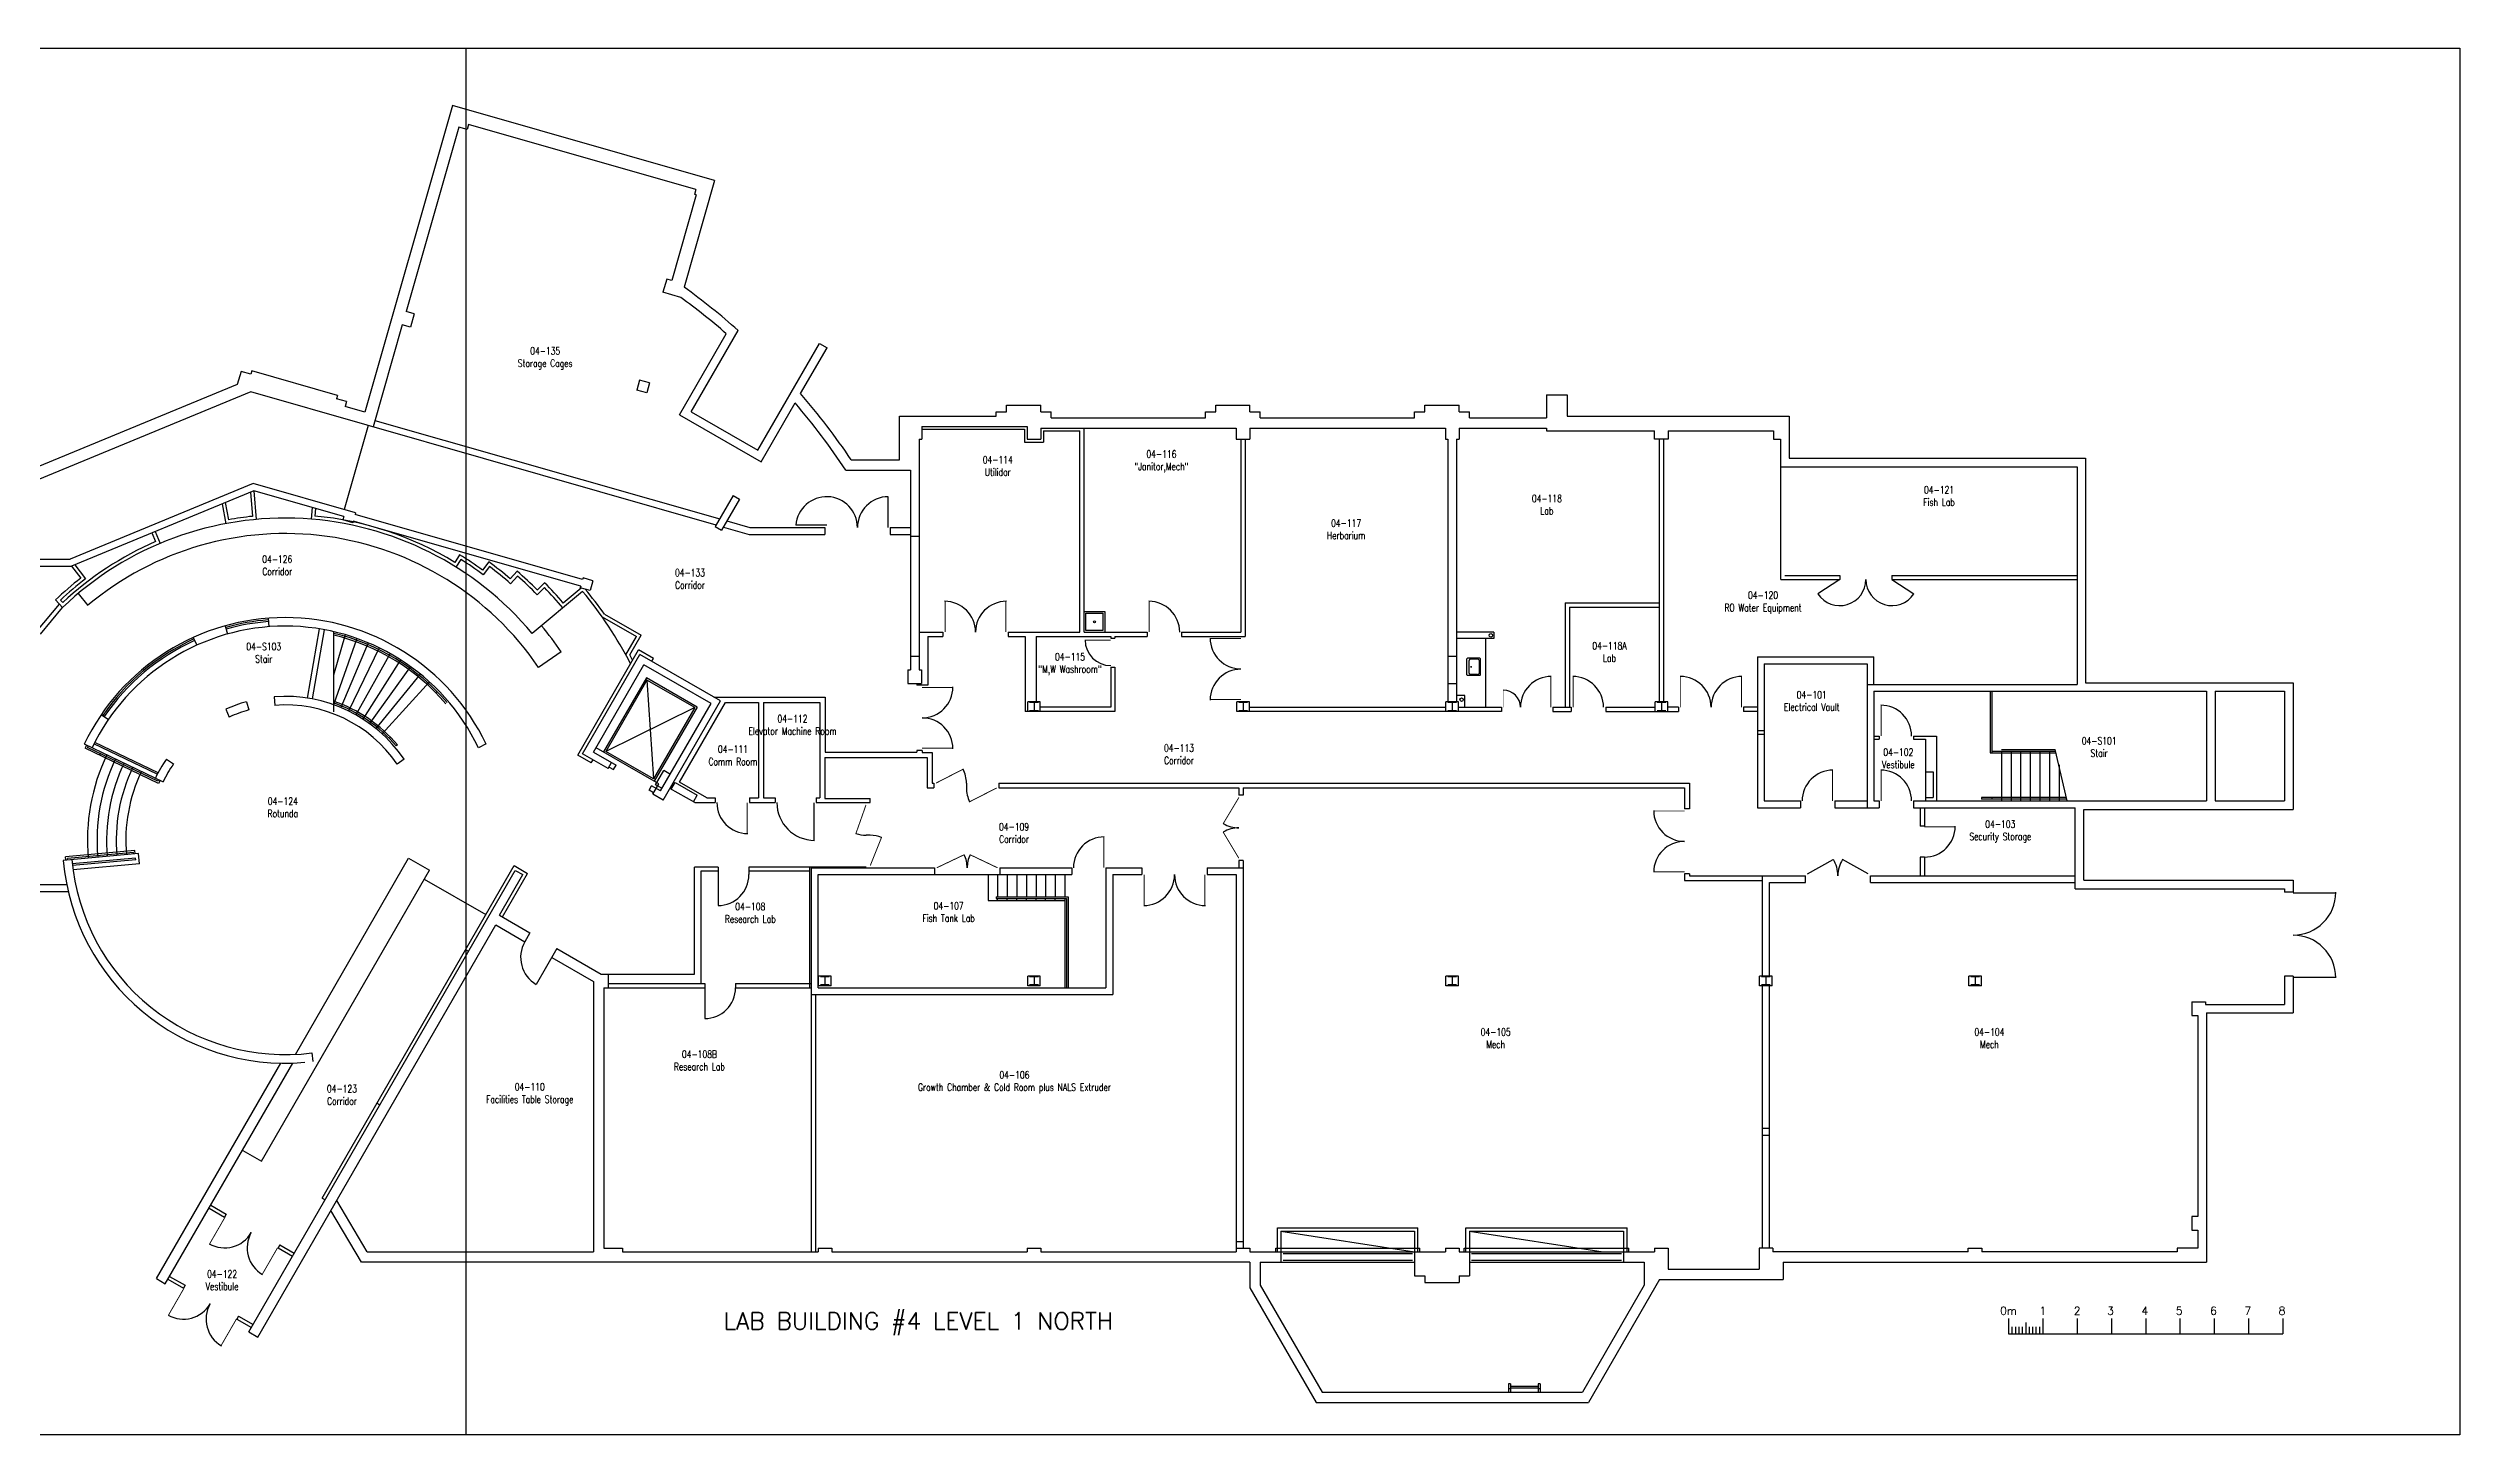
# Model space of a CAD drawing. Extents: x 11182 to 734459, y -1391328 to 152085.
# Drawn here: x 126155 to 196499, y -151485 to -111038 of the extents above; entities that cross this region are included whole.
import ezdxf
from ezdxf.enums import TextEntityAlignment as Align

# ---------------------------------------------------------------- set-up
doc = ezdxf.new("R2010")
doc.units = 0
doc.header["$LTSCALE"] = 500
doc.header["$MEASUREMENT"] = 0
doc.layers.get('0').update_dxf_attribs({"linetype": 'CONTINUOUS'})
doc.layers.add('0_Defpoints', color=106, linetype='CONTINUOUS', plot=False)
for name, color, linetype in [('0_room_data', 7, 'CONTINUOUS'), ('0_text', 7, 'CONTINUOUS'), ('1_Wall_Exist', 251, 'CONTINUOUS'), ('3_Text', 7, 'CONTINUOUS')]:
    doc.layers.add(name, color=color, linetype=linetype)
doc.styles.add('1_200', font='simplex.shx', dxfattribs={"width": 0.75, "height": 460})
doc.styles.get("Standard").update_dxf_attribs({"font": 'ROMANS', "height": 200})

# ---------------------------------------------------------------- blocks, each defined once
blk = doc.blocks.new('room_data')
at = {"layer": '3_Text', "style": '1_200', "width": 0.75}
for tag, p in [('ROOMNUM', (0, 0)), ('ROOMUSE', (0, -575))]:
    blk.add_attdef(tag, text='', height=345, dxfattribs=at).set_placement(p, align=Align.MIDDLE_CENTER)

msp = doc.modelspace()

# ---------------------------------------------------------------- linework, layer by layer
for p, q in [((183337, -148092), (183337, -148538)), ((183437, -148338), (183437, -148538)), ((183537, -148338), (183537, -148538)), ((183637, -148338), (183637, -148538)), ((183737, -148338), (183737, -148538)), ((183837, -148206), (183837, -148538)), ((183937, -148338), (183937, -148538)), ((184037, -148338), (184037, -148538)), ((184137, -148338), (184137, -148538)), ((184237, -148338), (184237, -148538)), ((184337, -148092), (184337, -148538)), ((185337, -148092), (185337, -148538)), ((186337, -148092), (186337, -148538)), ((187337, -148092), (187337, -148538)), ((188337, -148092), (188337, -148538)), ((189337, -148092), (189337, -148538)), ((190337, -148092), (190337, -148538)), ((191337, -148092), (191337, -148538)), ((183337, -148538), (191337, -148538))]:
    msp.add_line(p, q)
at = {"layer": '0_Defpoints'}
msp.add_line((80175, -111038), (196499, -111038), dxfattribs=at)
for points in [[(196499, -151485), (80175, -151485), (80175, -111038)], [(138337, -111038), (138337, -151485)], [(196499, -111038), (196499, -151485)]]:
    msp.add_lwpolyline(points, dxfattribs=at)
at = {"layer": '1_Wall_Exist'}
for p, q in [((137948, -112711), (135391, -121653)), ((145592, -114896), (137948, -112711)), ((138133, -113336), (136594, -118720)), ((138373, -113405), (138133, -113336)), ((138415, -113260), (138373, -113405)), ((145049, -115157), (138415, -113260)), ((145056, -115315), (144341, -117815)), ((145592, -114896), (144702, -118006)), ((145049, -115157), (145008, -115301)), ((145056, -115315), (145008, -115301)), ((144197, -117774), (144087, -118158)), ((144604, -118306), (144087, -118158)), ((144341, -117815), (144197, -117774)), ((136834, -118789), (136594, -118720)), ((136834, -118789), (136724, -119173)), ((136484, -119105), (135632, -122085)), ((136724, -119173), (136484, -119105)), ((144568, -121734), (145935, -119367)), ((144910, -121643), (146280, -119270)), ((146855, -122766), (148655, -119648)), ((148099, -121111), (148872, -119773)), ((148655, -119648), (148872, -119773)), ((131669, -120848), (124533, -123795)), ((131779, -120464), (131669, -120848)), ((132068, -120546), (131779, -120464)), ((132095, -120450), (132068, -120546)), ((134595, -121165), (132095, -120450)), ((143407, -120720), (143324, -121008)), ((143695, -120802), (143407, -120720)), ((143695, -120802), (143613, -121091)), ((132062, -121065), (124603, -124145)), ((145641, -124947), (132062, -121065)), ((134595, -121165), (134567, -121261)), ((134856, -121343), (134567, -121261)), ((134856, -121343), (134815, -121488)), ((135391, -121653), (134815, -121488)), ((143613, -121091), (143324, -121008)), ((144910, -121643), (146855, -122766)), ((146947, -123107), (147940, -121386)), ((153810, -121645), (154110, -121645)), ((153810, -121770), (153810, -121645)), ((154110, -121445), (155110, -121445)), ((154110, -121645), (154110, -121445)), ((155110, -121645), (155110, -121445)), ((155110, -121645), (155410, -121645)), ((155410, -121820), (155410, -121645)), ((159910, -121820), (159910, -121645)), ((159910, -121645), (160210, -121645)), ((160210, -121645), (160210, -121445)), ((160210, -121445), (161210, -121445)), ((161210, -121645), (161210, -121445)), ((161210, -121645), (161510, -121645)), ((161510, -121820), (161510, -121645)), ((166010, -121820), (166010, -121645)), ((166010, -121645), (166310, -121645)), ((166310, -121645), (166310, -121445)), ((166310, -121445), (167310, -121445)), ((167310, -121645), (167310, -121445)), ((167310, -121645), (167610, -121645)), ((167610, -121820), (167610, -121645)), ((169860, -121145), (170460, -121145)), ((169860, -121145), (169860, -121820)), ((170460, -121145), (170460, -121770)), ((135488, -122044), (134787, -124496)), ((135687, -121893), (145744, -124768)), ((144568, -121734), (146947, -123107)), ((150985, -121770), (153810, -121770)), ((150985, -123045), (150985, -121770)), ((151635, -122070), (151635, -122445)), ((151635, -122070), (154710, -122070)), ((151635, -122150), (154630, -122150)), ((154630, -122150), (154630, -122525)), ((154710, -122070), (154710, -122445)), ((155110, -122120), (160810, -122120)), ((155110, -122120), (155110, -122445)), ((155190, -122200), (156248, -122200)), ((155190, -122200), (155190, -122525)), ((155410, -121820), (159910, -121820)), ((156248, -128071), (156248, -122200)), ((156372, -128071), (156372, -122120)), ((160810, -122120), (160810, -122445)), ((161210, -122120), (161210, -122445)), ((161210, -122120), (166910, -122120)), ((161510, -121820), (166010, -121820)), ((166910, -122120), (166910, -122445)), ((167310, -122120), (169860, -122120)), ((167310, -122120), (167310, -122445)), ((167610, -121820), (169860, -121820)), ((169860, -122120), (169860, -122195)), ((169860, -122195), (173010, -122195)), ((170460, -121770), (176935, -121770)), ((173010, -122445), (173010, -122195)), ((173410, -122195), (176485, -122195)), ((173410, -122195), (173410, -122445)), ((176485, -122195), (176485, -122445)), ((176935, -121770), (176935, -122995)), ((149579, -123045), (150985, -123045)), ((151560, -122445), (151635, -122445)), ((151560, -122445), (151560, -129170)), ((154630, -122525), (155190, -122525)), ((154710, -122445), (155110, -122445)), ((160810, -122445), (161210, -122445)), ((160948, -122445), (160948, -128071)), ((161072, -122445), (161072, -128195)), ((166910, -122445), (166985, -122445)), ((166985, -122445), (166985, -130102)), ((167235, -122445), (167310, -122445)), ((167235, -122445), (167235, -130102)), ((173410, -122445), (173010, -122445)), ((173148, -122445), (173148, -130102)), ((173272, -122445), (173272, -130102)), ((176485, -122445), (176685, -122445)), ((176685, -122445), (176685, -123245)), ((176935, -122995), (185585, -122995)), ((185585, -122995), (185585, -129545)), ((132137, -123739), (126794, -125945)), ((135123, -124592), (132137, -123739)), ((149418, -123345), (151310, -123345)), ((151310, -123345), (151310, -129170)), ((176685, -123245), (185335, -123245)), ((176699, -126535), (176699, -123245)), ((185335, -123245), (185335, -129595)), ((132149, -123950), (126833, -126145)), ((131225, -124332), (131333, -124907)), ((131319, -124293), (131413, -124791)), ((132052, -123990), (132116, -124693)), ((132149, -123950), (132224, -124783)), ((134780, -124702), (132149, -123950)), ((133852, -124437), (133824, -124776)), ((133950, -124465), (133932, -124685)), ((146139, -124084), (145614, -124994)), ((146322, -124190), (145797, -125099)), ((146139, -124084), (146322, -124190)), ((150660, -125020), (150660, -124120)), ((129180, -125177), (129287, -125430)), ((129272, -125138), (129418, -125483)), ((134780, -124702), (134752, -124798)), ((135041, -124881), (134752, -124798)), ((135054, -124832), (135041, -124881)), ((141689, -126729), (135054, -124832)), ((135123, -124592), (135109, -124640)), ((141744, -126537), (135109, -124640)), ((145614, -124994), (145797, -125099)), ((145850, -125006), (146597, -125220)), ((145953, -124828), (146625, -125020)), ((146625, -125020), (148810, -125020)), ((148866, -124948), (147966, -124948)), ((148810, -125020), (148810, -125220)), ((150710, -125020), (151310, -125020)), ((150710, -125020), (150710, -125220)), ((138156, -125813), (138017, -126036)), ((146597, -125220), (148810, -125220)), ((150710, -125220), (151310, -125220)), ((151301, -125270), (151560, -125270)), ((89368, -125945), (126794, -125945)), ((89368, -126145), (126833, -126145)), ((126833, -126145), (127105, -126494)), ((126929, -126106), (127246, -126512)), ((138189, -125950), (138049, -126173)), ((139004, -126019), (138825, -126260)), ((139025, -126159), (138846, -126399)), ((139832, -126294), (139634, -126519)), ((139841, -126434), (139643, -126660)), ((141757, -126489), (141744, -126537)), ((142046, -126571), (141757, -126489)), ((142046, -126571), (141963, -126860)), ((176699, -126535), (178413, -126535)), ((176816, -126417), (178413, -126417)), ((178413, -126535), (177779, -126957)), ((178413, -126417), (178413, -126535)), ((179937, -126417), (185335, -126417)), ((179937, -126417), (179937, -126535)), ((179937, -126535), (185335, -126535)), ((179937, -126535), (180572, -126957)), ((125827, -128042), (126481, -127251)), ((126367, -127132), (126574, -127349)), ((126509, -127135), (126578, -127208)), ((127026, -126944), (127315, -127289)), ((141742, -126883), (140276, -128111)), ((140634, -126773), (140419, -126983)), ((140635, -126632), (140420, -126842)), ((141703, -126785), (141180, -127223)), ((141689, -126729), (141675, -126777)), ((141963, -126860), (141675, -126777)), ((170403, -127214), (173148, -127214)), ((170403, -127214), (170403, -130264)), ((125931, -128128), (126574, -127349)), ((131318, -127885), (131385, -128126)), ((132572, -127664), (132591, -127913)), ((134054, -127973), (133706, -129994)), ((134203, -127999), (133855, -130020)), ((142311, -127622), (143312, -128199)), ((142380, -127546), (143448, -128163)), ((156372, -127471), (156972, -127471)), ((156422, -127521), (156922, -127521)), ((156422, -128021), (156422, -127521)), ((156922, -128021), (156422, -128021)), ((156922, -127521), (156922, -128021)), ((156972, -127471), (156972, -128071)), ((170533, -127344), (173148, -127344)), ((170533, -127344), (170533, -130264)), ((130385, -128225), (130488, -128452)), ((134477, -128056), (134472, -130400)), ((135158, -128255), (134473, -130187)), ((134820, -128146), (134474, -129330)), ((135489, -128383), (134695, -130273)), ((135813, -128530), (134912, -130372)), ((136127, -128695), (135124, -130483)), ((141121, -128649), (140460, -129100)), ((141604, -131656), (143378, -128584)), ((141743, -131619), (143416, -128721)), ((143003, -128733), (143312, -128199)), ((143118, -128735), (143448, -128163)), ((143815, -128836), (143378, -128584)), ((145763, -130076), (143416, -128721)), ((151560, -128071), (152254, -128071)), ((151814, -128195), (151814, -129620)), ((151814, -128195), (152254, -128195)), ((152254, -128071), (152254, -128195)), ((154154, -128071), (156248, -128071)), ((154154, -128071), (154154, -128195)), ((154154, -128195), (154648, -128195)), ((154648, -128195), (154648, -130388)), ((154972, -128195), (157148, -128195)), ((154972, -128195), (154972, -130102)), ((156372, -128071), (158210, -128071)), ((157148, -128195), (157148, -128245)), ((157148, -128245), (157272, -128245)), ((157272, -128195), (158210, -128195)), ((157272, -128195), (157272, -128245)), ((158210, -128071), (158210, -128195)), ((159210, -128071), (160948, -128071)), ((159210, -128071), (159210, -128195)), ((159210, -128195), (161072, -128195)), ((168327, -128072), (167235, -128072)), ((168327, -128256), (167235, -128256)), ((168085, -130264), (168085, -128256)), ((168327, -128072), (168327, -128256)), ((136432, -128877), (135328, -130605)), ((136725, -129077), (135526, -130739)), ((137007, -129293), (135715, -130884)), ((142060, -131571), (143533, -129020)), ((143602, -129401), (142352, -131566)), ((145490, -130150), (143533, -129020)), ((145083, -130256), (143602, -129401)), ((143765, -128922), (143815, -128836)), ((151230, -129170), (151230, -129570)), ((151230, -129170), (151310, -129170)), ((151310, -128770), (151560, -128770)), ((151560, -129170), (151630, -129170)), ((151630, -129170), (151630, -129570)), ((157148, -129095), (157148, -130264)), ((157148, -129095), (157272, -129095)), ((157272, -129095), (157272, -130388)), ((166985, -128770), (167235, -128770)), ((167535, -129312), (167535, -128852)), ((167915, -128832), (167555, -128832)), ((167915, -129332), (167555, -129332)), ((167600, -129267), (167600, -128897)), ((167850, -128862), (167635, -128862)), ((167850, -129302), (167635, -129302)), ((167645, -129082), (167685, -129082)), ((167665, -129102), (167665, -129062)), ((167905, -129247), (167905, -128917)), ((167935, -129312), (167935, -128852)), ((176010, -128795), (176010, -133195)), ((176010, -128795), (179410, -128795)), ((176210, -128995), (179210, -128995)), ((176210, -128995), (176210, -132995)), ((179210, -128995), (179210, -133195)), ((179410, -129595), (179410, -128795)), ((131937, -130100), (132004, -130341)), ((132748, -129957), (132767, -130207)), ((137277, -129524), (135896, -131040)), ((137497, -129806), (137461, -129841)), ((143620, -129469), (142420, -131548)), ((145015, -130274), (143620, -129469)), ((143620, -129469), (143815, -132353)), ((144090, -132974), (145763, -130076)), ((144570, -132443), (145911, -130120)), ((145569, -129964), (148820, -129964)), ((145911, -130120), (146876, -130120)), ((146876, -130120), (146876, -132905)), ((147016, -130120), (148664, -130120)), ((147016, -130120), (147016, -132905)), ((148664, -130120), (148664, -132905)), ((148820, -129964), (148820, -131570)), ((151230, -129570), (151630, -129570)), ((151490, -129570), (151490, -129620)), ((151814, -129620), (151490, -129620)), ((155094, -130102), (154726, -130102)), ((154726, -130388), (154726, -130102)), ((155037, -130118), (154783, -130118)), ((155037, -130128), (154783, -130128)), ((154910, -130118), (154910, -130372)), ((155094, -130388), (155094, -130102)), ((160826, -130388), (160826, -130102)), ((161194, -130102), (160826, -130102)), ((161137, -130118), (160883, -130118)), ((161137, -130128), (160883, -130128)), ((161010, -130118), (161010, -130372)), ((161194, -130388), (161194, -130102)), ((166926, -130388), (166926, -130102)), ((167294, -130102), (166926, -130102)), ((167237, -130118), (166983, -130118)), ((167237, -130128), (166983, -130128)), ((166985, -129570), (167235, -129570)), ((167110, -130118), (167110, -130372)), ((167478, -129918), (167235, -129918)), ((167294, -130388), (167294, -130102)), ((167478, -130264), (167478, -129918)), ((173026, -130388), (173026, -130102)), ((173394, -130102), (173026, -130102)), ((173337, -130118), (173083, -130118)), ((173337, -130128), (173083, -130128)), ((173210, -130118), (173210, -130372)), ((173394, -130388), (173394, -130102)), ((179210, -129595), (185335, -129595)), ((179410, -129795), (179410, -132995)), ((179410, -129795), (189110, -129795)), ((182800, -129795), (182800, -131595)), ((182850, -129795), (182850, -131595)), ((185585, -129545), (191635, -129545)), ((189110, -129795), (189110, -132995)), ((189360, -129795), (191385, -129795)), ((189360, -129795), (189360, -132995)), ((191385, -129795), (191385, -132995)), ((191635, -129545), (191635, -133245)), ((127704, -130475), (127910, -130616)), ((131335, -130320), (131438, -130547)), ((145019, -130266), (142420, -131548)), ((145015, -130274), (143815, -132353)), ((145083, -130256), (143833, -132421)), ((144017, -132701), (145490, -130150)), ((157272, -130388), (154648, -130388)), ((155037, -130362), (154783, -130362)), ((155037, -130372), (154783, -130372)), ((157148, -130264), (155094, -130264)), ((168548, -130388), (160826, -130388)), ((161137, -130362), (160883, -130362)), ((161137, -130372), (160883, -130372)), ((161194, -130264), (166926, -130264)), ((167237, -130362), (166983, -130362)), ((167237, -130372), (166983, -130372)), ((167294, -130264), (168548, -130264)), ((168548, -130264), (168548, -130388)), ((170048, -130264), (170048, -130388)), ((170048, -130264), (170581, -130264)), ((170048, -130388), (170581, -130388)), ((170581, -130264), (170581, -130388)), ((171588, -130264), (173026, -130264)), ((171588, -130264), (171588, -130388)), ((171588, -130388), (173710, -130388)), ((173337, -130362), (173083, -130362)), ((173337, -130372), (173083, -130372)), ((173710, -130264), (173394, -130264)), ((173710, -130264), (173710, -130388)), ((175610, -130264), (175610, -130388)), ((176010, -130264), (175610, -130264)), ((176010, -130388), (175610, -130388)), ((127207, -131334), (129507, -132437)), ((129373, -132484), (127232, -131457)), ((129350, -132417), (127299, -131434)), ((129337, -132217), (127488, -131330)), ((129360, -132173), (127511, -131286)), ((136139, -131136), (136104, -131171)), ((136342, -131357), (136304, -131390)), ((138929, -131334), (138704, -131442)), ((143962, -132496), (142135, -131441)), ((151490, -131521), (151490, -131570)), ((151646, -131521), (151490, -131521)), ((151646, -131521), (151646, -131586)), ((176010, -130945), (176210, -130945)), ((176010, -131045), (176210, -131045)), ((179410, -131103), (179560, -131103)), ((179410, -131195), (179560, -131195)), ((179560, -131103), (179560, -131195)), ((180560, -131103), (181235, -131103)), ((180560, -131103), (180560, -131195)), ((180560, -131195), (180910, -131195)), ((180910, -131195), (180910, -132995)), ((181235, -131103), (181235, -132995)), ((183130, -131495), (184698, -131495)), ((185050, -132995), (184698, -131495)), ((127673, -131613), (127651, -131658)), ((129602, -131774), (129808, -131915)), ((136537, -131777), (136331, -131918)), ((141997, -131883), (141604, -131656)), ((142488, -132049), (141743, -131619)), ((141997, -131883), (142048, -131795)), ((142060, -131571), (142718, -131951)), ((143815, -132353), (142420, -131548)), ((142488, -132049), (142588, -131876)), ((142513, -132006), (142643, -132081)), ((142643, -132081), (142718, -131951)), ((143874, -132522), (144114, -132106)), ((144309, -132219), (144114, -132106)), ((148804, -131726), (148804, -132921)), ((148804, -131726), (151798, -131726)), ((148820, -131570), (151490, -131570)), ((151646, -131586), (151938, -131586)), ((151798, -131726), (151798, -132615)), ((151938, -131586), (151938, -132475)), ((180910, -132145), (181135, -132145)), ((181135, -132145), (181135, -132895)), ((182800, -131595), (184721, -131595)), ((182850, -131545), (184709, -131545)), ((183130, -131545), (183130, -132995)), ((183410, -131545), (183410, -132995)), ((183690, -131545), (183690, -132995)), ((183970, -131545), (183970, -132995)), ((184250, -131545), (184250, -132995)), ((184530, -131545), (184530, -132995)), ((184810, -131939), (184810, -132995)), ((129371, -132372), (129350, -132417)), ((129416, -132394), (129373, -132484)), ((143682, -132681), (143757, -132551)), ((143812, -132756), (143682, -132681)), ((144017, -132701), (143757, -132551)), ((143787, -132799), (143962, -132496)), ((144090, -132974), (143787, -132799)), ((144069, -132635), (143874, -132522)), ((145014, -133045), (144290, -132628)), ((144327, -132649), (144440, -132454)), ((144440, -132454), (145089, -132829)), ((145371, -132905), (144570, -132443)), ((144977, -133024), (145089, -132829)), ((145371, -132905), (145610, -132905)), ((145610, -132905), (145610, -133045)), ((146610, -132905), (146876, -132905)), ((146610, -132905), (146610, -133045)), ((147016, -132905), (147360, -132905)), ((147360, -132905), (147360, -133045)), ((148560, -132905), (148664, -132905)), ((148560, -132905), (148560, -133045)), ((148804, -132921), (150134, -132921)), ((150134, -133045), (150134, -132921)), ((151798, -132615), (151988, -132615)), ((151938, -132475), (151988, -132475)), ((151988, -132475), (151988, -132615)), ((152938, -132475), (152938, -132615)), ((153888, -132475), (153888, -132615)), ((153888, -132475), (174026, -132475)), ((153888, -132615), (160886, -132615)), ((160886, -132615), (160886, -132830)), ((161010, -132830), (160886, -132830)), ((161010, -132615), (173886, -132615)), ((161010, -132615), (161010, -132830)), ((173886, -132615), (173886, -133225)), ((174026, -132475), (174026, -133225)), ((180910, -132895), (181135, -132895)), ((182550, -132895), (182550, -132945)), ((185026, -132895), (182550, -132895)), ((185039, -132945), (182550, -132945)), ((182850, -132895), (182850, -132945)), ((145014, -133045), (145610, -133045)), ((146610, -133045), (147360, -133045)), ((148560, -133045), (150134, -133045)), ((174026, -133225), (173886, -133225)), ((176010, -133195), (177266, -133195)), ((176210, -132995), (177266, -132995)), ((177266, -132995), (177266, -133195)), ((178266, -132995), (179210, -132995)), ((178266, -132995), (178266, -133195)), ((178266, -133195), (179560, -133195)), ((179410, -132995), (179560, -132995)), ((179560, -132995), (179560, -133195)), ((180560, -132995), (189110, -132995)), ((180560, -132995), (180560, -133195)), ((180560, -133195), (185285, -133195)), ((180758, -133195), (180758, -133735)), ((180883, -133195), (180883, -133735)), ((185285, -135560), (185285, -133195)), ((185535, -133245), (191635, -133245)), ((185535, -135310), (185535, -133245)), ((189360, -132995), (191385, -132995)), ((150134, -133995), (150010, -133995)), ((180883, -133735), (180758, -133735)), ((128793, -134532), (126595, -134731)), ((128684, -134441), (126660, -134624)), ((126669, -134724), (126660, -134624)), ((128639, -134496), (126715, -134670)), ((126719, -134719), (126715, -134670)), ((128704, -134665), (126856, -134832)), ((128709, -134715), (126862, -134882)), ((128820, -134831), (126878, -135006)), ((128643, -134545), (128639, -134496)), ((128693, -134541), (128684, -134441)), ((128709, -134715), (128704, -134665)), ((128820, -134831), (128793, -134532)), ((132006, -148485), (139780, -135020)), ((132376, -143503), (137276, -135016)), ((133366, -140388), (136669, -134666)), ((134142, -144580), (139743, -134880)), ((136669, -134666), (137276, -135016)), ((139743, -134880), (140136, -135107)), ((139780, -135020), (139997, -135145)), ((145005, -138045), (145005, -134923)), ((145695, -134923), (145005, -134923)), ((145205, -138321), (145205, -135034)), ((145205, -135034), (145695, -135034)), ((145695, -134923), (145695, -136045)), ((150010, -134923), (146595, -134923)), ((146595, -134923), (146595, -135145)), ((146595, -135034), (148372, -135034)), ((148372, -138445), (148372, -134923)), ((148410, -134945), (148410, -146145)), ((148410, -134945), (152010, -134945)), ((152010, -134945), (152010, -135145)), ((153910, -134945), (153910, -135145)), ((153910, -134945), (156010, -134945)), ((156010, -134945), (156010, -135145)), ((157010, -134945), (158060, -134945)), ((157010, -134945), (157010, -138445)), ((158060, -134945), (158060, -135145)), ((159960, -134945), (161010, -134945)), ((159960, -134945), (159960, -135145)), ((161010, -134730), (160886, -134730)), ((160886, -134730), (160886, -134945)), ((161010, -134730), (161010, -146045)), ((177473, -135125), (178226, -134703)), ((179246, -135125), (178493, -134703)), ((180758, -134635), (180758, -135175)), ((180883, -134635), (180758, -134635)), ((180883, -134635), (180883, -135175)), ((126699, -135445), (125218, -135445)), ((126744, -135645), (125218, -135645)), ((137126, -135275), (138917, -136310)), ((139314, -136328), (139997, -135145)), ((139402, -136379), (140136, -135107)), ((148610, -138445), (148610, -135145)), ((148610, -135145), (156010, -135145)), ((153570, -135145), (153570, -135895)), ((153850, -135145), (153850, -135795)), ((154130, -135145), (154130, -135795)), ((154410, -135145), (154410, -135795)), ((154690, -135145), (154690, -135795)), ((154970, -135145), (154970, -135795)), ((155250, -135145), (155250, -135795)), ((155530, -135145), (155530, -135795)), ((155810, -135145), (155810, -135795)), ((157210, -135145), (158060, -135145)), ((157210, -135145), (157210, -138645)), ((159960, -135145), (160810, -135145)), ((160810, -135145), (160810, -146145)), ((173886, -135125), (173886, -135315)), ((174026, -135125), (173886, -135125)), ((173886, -135315), (176160, -135315)), ((174026, -135125), (174026, -135175)), ((174026, -135175), (177410, -135175)), ((176160, -138102), (176160, -135175)), ((176360, -138102), (176360, -135375)), ((176360, -135375), (177410, -135375)), ((177410, -135375), (177410, -135175)), ((179310, -135175), (185285, -135175)), ((179310, -135375), (179310, -135175)), ((179310, -135375), (185285, -135375)), ((185285, -135560), (191385, -135560)), ((185535, -135310), (191635, -135310)), ((191385, -135560), (191385, -135660)), ((191635, -135660), (191385, -135660)), ((191635, -135310), (191635, -135660)), ((139314, -136328), (140207, -136844)), ((153570, -135895), (155810, -135895)), ((153810, -135795), (153810, -135845)), ((153810, -135795), (155910, -135795)), ((153810, -135845), (155860, -135845)), ((153850, -135895), (153850, -135845)), ((154130, -135895), (154130, -135845)), ((154410, -135895), (154410, -135845)), ((154690, -135895), (154690, -135845)), ((154970, -135895), (154970, -135845)), ((155250, -135895), (155250, -135845)), ((155530, -135895), (155530, -135845)), ((155810, -135845), (155810, -138445)), ((155860, -135845), (155860, -138445)), ((155910, -135795), (155910, -138445)), ((132266, -148635), (139207, -136612)), ((139207, -136612), (140057, -137103)), ((140207, -136844), (140057, -137103)), ((138330, -137327), (138419, -137378)), ((140995, -137299), (140390, -138347)), ((140845, -137558), (142060, -138260)), ((140995, -137299), (142288, -138045)), ((142060, -138260), (142060, -146147)), ((142288, -138045), (145005, -138045)), ((142360, -138445), (142360, -146045)), ((142360, -138445), (145305, -138445)), ((142485, -138045), (142485, -138445)), ((142485, -138321), (145305, -138321)), ((145305, -138321), (145305, -139345)), ((146205, -138321), (146205, -138445)), ((146205, -138321), (148410, -138321)), ((146205, -138445), (148410, -138445)), ((148610, -138445), (157010, -138445)), ((148994, -138102), (148626, -138102)), ((148626, -138388), (148626, -138102)), ((148994, -138388), (148626, -138388)), ((148937, -138118), (148683, -138118)), ((148937, -138128), (148683, -138128)), ((148937, -138362), (148683, -138362)), ((148937, -138372), (148683, -138372)), ((148810, -138118), (148810, -138372)), ((148994, -138388), (148994, -138102)), ((154726, -138388), (154726, -138102)), ((155094, -138102), (154726, -138102)), ((155094, -138388), (154726, -138388)), ((155037, -138118), (154783, -138118)), ((155037, -138128), (154783, -138128)), ((155037, -138362), (154783, -138362)), ((155037, -138372), (154783, -138372)), ((154910, -138118), (154910, -138372)), ((155094, -138388), (155094, -138102)), ((167294, -138102), (166926, -138102)), ((166926, -138388), (166926, -138102)), ((167294, -138388), (166926, -138388)), ((167237, -138118), (166983, -138118)), ((167237, -138128), (166983, -138128)), ((167237, -138362), (166983, -138362)), ((167237, -138372), (166983, -138372)), ((167110, -138118), (167110, -138372)), ((167294, -138388), (167294, -138102)), ((176076, -138388), (176076, -138102)), ((176444, -138102), (176076, -138102)), ((176444, -138388), (176076, -138388)), ((176387, -138118), (176133, -138118)), ((176387, -138128), (176133, -138128)), ((176387, -138362), (176133, -138362)), ((176387, -138372), (176133, -138372)), ((176160, -146045), (176160, -138388)), ((176260, -138118), (176260, -138372)), ((176360, -146045), (176360, -138388)), ((176444, -138388), (176444, -138102)), ((182544, -138102), (182176, -138102)), ((182176, -138388), (182176, -138102)), ((182544, -138388), (182176, -138388)), ((182487, -138118), (182233, -138118)), ((182487, -138128), (182233, -138128)), ((182487, -138362), (182233, -138362)), ((182487, -138372), (182233, -138372)), ((182360, -138118), (182360, -138372)), ((182544, -138388), (182544, -138102)), ((191385, -138109), (191385, -138930)), ((191635, -138109), (191385, -138109)), ((191635, -138109), (191635, -139180)), ((148410, -138645), (157210, -138645)), ((148534, -138645), (148534, -146145)), ((188685, -138855), (188685, -139255)), ((188685, -138855), (189085, -138855)), ((188685, -139255), (188860, -139255)), ((188860, -139255), (188860, -145120)), ((189085, -138855), (189085, -138930)), ((189085, -138930), (191385, -138930)), ((189110, -139180), (189110, -146445)), ((189110, -139180), (191635, -139180)), ((129312, -146930), (132941, -140644)), ((129571, -147080), (133289, -140641)), ((133846, -140347), (133878, -140595)), ((135742, -141809), (135831, -141860)), ((176160, -142545), (176360, -142545)), ((176160, -142745), (176360, -142745)), ((131831, -143188), (132376, -143503)), ((130846, -144871), (131300, -145133)), ((130896, -144785), (131350, -145046)), ((134142, -144580), (134231, -144631)), ((135462, -146147), (134569, -144646)), ((131350, -145046), (131300, -145133)), ((135290, -146445), (134397, -144944)), ((162010, -146145), (162010, -145445)), ((162010, -145445), (166110, -145445)), ((162110, -145545), (166010, -146145)), ((162110, -145545), (166010, -145545)), ((162110, -145545), (162110, -146445)), ((166010, -145545), (166010, -146845)), ((166110, -146145), (166110, -145445)), ((167510, -145445), (172210, -145445)), ((167510, -146145), (167510, -145445)), ((167610, -145545), (171510, -146145)), ((167610, -145545), (172110, -145545)), ((167610, -145545), (167610, -146845)), ((172110, -145545), (172110, -146445)), ((172210, -146145), (172210, -145445)), ((188685, -145120), (188685, -145520)), ((188860, -145120), (188685, -145120)), ((188685, -145520), (188860, -145520)), ((188860, -145520), (188860, -146045)), ((132909, -145946), (132859, -146033)), ((132859, -146033), (133281, -146277)), ((132909, -145946), (133331, -146190)), ((135462, -146147), (142060, -146147)), ((142360, -146045), (142910, -146045)), ((142910, -146045), (142910, -146145)), ((142910, -146145), (148610, -146145)), ((148610, -146045), (148610, -146145)), ((148610, -146045), (149010, -146045)), ((149010, -146045), (149010, -146145)), ((149010, -146145), (154710, -146145)), ((154710, -146045), (155110, -146045)), ((154710, -146045), (154710, -146145)), ((155110, -146045), (155110, -146145)), ((155110, -146145), (160810, -146145)), ((160810, -145845), (161010, -145845)), ((160810, -146045), (161210, -146045)), ((161210, -146045), (161210, -146145)), ((161210, -146145), (166910, -146145)), ((161960, -146145), (161960, -146045)), ((161960, -146045), (166160, -146045)), ((162174, -146195), (165946, -146195)), ((166160, -146145), (166160, -146045)), ((166910, -146045), (167310, -146045)), ((166910, -146045), (166910, -146145)), ((167310, -146045), (167310, -146145)), ((167310, -146145), (173010, -146145)), ((167460, -146045), (172260, -146045)), ((167460, -146145), (167460, -146045)), ((167674, -146195), (172046, -146195)), ((172260, -146145), (172260, -146045)), ((173010, -146045), (173010, -146145)), ((173010, -146045), (173410, -146045)), ((173410, -146045), (173410, -146655)), ((176060, -146045), (176060, -146655)), ((176460, -146045), (176060, -146045)), ((176460, -146045), (176460, -146145)), ((182160, -146145), (176460, -146145)), ((182160, -146045), (182560, -146045)), ((182160, -146145), (182160, -146045)), ((182560, -146045), (182560, -146145)), ((188260, -146145), (182560, -146145)), ((188860, -146045), (188260, -146045)), ((188260, -146045), (188260, -146145)), ((129312, -146930), (129571, -147080)), ((129646, -146950), (130100, -147212)), ((129696, -146863), (130150, -147125)), ((161210, -146445), (135290, -146445)), ((161210, -146445), (161210, -147202)), ((161510, -146445), (161510, -147122)), ((161510, -146445), (166010, -146445)), ((162174, -146395), (165946, -146395)), ((166010, -146845), (166310, -146845)), ((166310, -146845), (166310, -147045)), ((167310, -146845), (167610, -146845)), ((167310, -146845), (167310, -147045)), ((167610, -146445), (172710, -146445)), ((167674, -146395), (172046, -146395)), ((173152, -146955), (171080, -150545)), ((172710, -146445), (172710, -147122)), ((173152, -146955), (176760, -146955)), ((173410, -146655), (176060, -146655)), ((176760, -146445), (176760, -146955)), ((176760, -146445), (189110, -146445)), ((130150, -147125), (130100, -147212)), ((161210, -147202), (163140, -150545)), ((161510, -147122), (163313, -150245)), ((166310, -147045), (167310, -147045)), ((172710, -147122), (170907, -150245)), ((131709, -148025), (131659, -148112)), ((131659, -148112), (132081, -148355)), ((131709, -148025), (132131, -148269)), ((132006, -148485), (132266, -148635)), ((163313, -150245), (170907, -150245)), ((168813, -149995), (168749, -149995)), ((168749, -149995), (168749, -150245)), ((168813, -150145), (168749, -150145)), ((168813, -149995), (168813, -150245)), ((168813, -150070), (169613, -150070)), ((168813, -150120), (169613, -150120)), ((169613, -149995), (169613, -150245)), ((169677, -149995), (169613, -149995)), ((169677, -150145), (169613, -150145)), ((169677, -149995), (169677, -150245)), ((163140, -150545), (171080, -150545))]:
    msp.add_line(p, q, dxfattribs=at)
for points, const_width in [([(152317, -128071), (152317, -127171)], 27), ([(154090, -128071), (154090, -127171)], 27), ([(158273, -128071), (158273, -127171)], 27), ([(157148, -128306), (156398, -128306)], 22.5), ([(160948, -128259), (160048, -128259)], 27), ([(169984, -130264), (169984, -129364)], 27), ([(170638, -130264), (170638, -129364)], 27), ([(173774, -130264), (173774, -129364)], 27), ([(175547, -130264), (175547, -129364)], 27), ([(151646, -129684), (152546, -129684)], 27), ([(160948, -130039), (160048, -130039)], 27), ([(168605, -130264), (168605, -129764)], 15), ([(179623, -131103), (179623, -130203)], 27), ([(151646, -131457), (152546, -131457)], 27), ([(152051, -132475), (152852, -132064)], 27), ([(178202, -132995), (178202, -132095)], 27), ([(179623, -132995), (179623, -132095)], 27), ([(153824, -132615), (153023, -133024)], 27), ([(160886, -132894), (160423, -133665)], 27), ([(146546, -133045), (146546, -133945)], 27), ([(148493, -133045), (148493, -134145)], 33), ([(150010, -133109), (149711, -133958)], 27), ([(173886, -133289), (172986, -133289)], 27), ([(150134, -134882), (150468, -134046)], 27), ([(156946, -134945), (156946, -134045)], 27), ([(160886, -134667), (160423, -133895)], 27), ([(180883, -133749), (181783, -133749)], 27), ([(152073, -134945), (152886, -134558)], 27), ([(153846, -134945), (153034, -134558)], 27), ([(173886, -135062), (172986, -135062)], 27), ([(158123, -135145), (158123, -136045)], 27), ([(159896, -135145), (159896, -136045)], 27), ([(191635, -135679), (192885, -135679)], 37.5), ([(191635, -138141), (192885, -138141)], 37.5), ([(131311, -145140), (130861, -145919)], 27), ([(132847, -146026), (132397, -146806)], 27), ([(130111, -147218), (129661, -147998)], 27), ([(131647, -148105), (131197, -148884)], 27)]:
    msp.add_lwpolyline(points, dxfattribs=dict(at, const_width=const_width))
for centre, radius in [((156672, -127771), 30), ((168235, -128164), 50), ((167383, -130040), 50)]:
    msp.add_circle(centre, radius, dxfattribs=at)
for centre, radius, start, end in [((133068, -134145), 19895, 48.38955, 54.21268), ((133068, -134145), 19595, 48.95502, 53.93272), ((133068, -134145), 19595, 33.4467, 40.62696), ((133068, -134145), 19895, 33.9127, 40.93047), ((148860, -125020), 900, 359.99577, 175.40441), ((150660, -125020), 900, 90, 180), ((133068, -134145), 9400, 39.938, 133.6954), ((133068, -134145), 8950, 34.31598, 130), ((133068, -134145), 9500, 95.75423, 100.03585), ((133068, -134145), 9500, 58.60563, 84.7837), ((133068, -134145), 9500, 113.4558, 133.0923), ((133068, -134145), 9763, 53.86905, 58.58936), ((133068, -134145), 9700, 127.93141, 133.69542), ((133068, -134145), 9600, 127.33456, 133.09858), ((133068, -134145), 9663, 53.28219, 58.0025), ((133068, -134145), 10063, 49.27275, 53.85156), ((133068, -134145), 9963, 48.70338, 53.28219), ((133068, -134145), 10363, 44.81071, 49.25626), ((133068, -134145), 10263, 44.25783, 48.70338), ((178413, -126535), 762, 213.63423, 0), ((179937, -126535), 762, 180, 326.36577), ((133068, -134145), 10563, 39.938, 44.25783), ((133068, -134145), 10663, 40.47533, 44.79516), ((133068, -134145), 11313, 27.08235, 39.93802), ((133068, -134145), 11413, 35.32459, 39.938), ((152304, -128071), 900, 0, 90), ((154104, -128071), 900, 90, 180), ((158260, -128071), 900, 0, 90), ((133068, -134145), 6500, 25.62202, 154.37798), ((133068, -134145), 6250, 25.62202, 154.37798), ((133068, -134145), 6450, 94.37798, 105.62202), ((133068, -134145), 6400, 94.37798, 105.62202), ((133068, -134145), 9750, 34.31598, 39.938), ((133068, -134145), 6450, 114.37798, 145.62202), ((133068, -134145), 6400, 114.37798, 145.62202), ((133068, -134145), 6200, 40.41705, 76.76902), ((133068, -134145), 6150, 40.41705, 76.66269), ((157148, -128295), 750, 180, 270), ((160948, -128245), 900, 180, 270), ((133068, -134145), 11413, 27.40674, 28.29613), ((160948, -130052), 900, 90, 180), ((167555, -128852), 20, 90.00069, 180.00069), ((167555, -129312), 20, 180.00069, 270.00069), ((167635, -128897), 35, 90.00069, 180.00069), ((167635, -129267), 35, 180.00069, 270.00069), ((167850, -128917), 55, 0.00069, 90.00069), ((167850, -129247), 55, 270.00069, 0.00069), ((167915, -128852), 20, 0.00069, 90.00069), ((167915, -129312), 20, 270.00069, 0.00069), ((169998, -130264), 900, 90, 180), ((170625, -130264), 900, 0, 90), ((173760, -130264), 900, 0, 90), ((175560, -130264), 900, 90, 180), ((133068, -134145), 4200, 105.62202, 114.37798), ((133068, -134145), 4200, 34.31598, 94.37798), ((133068, -134145), 4300, 40.41705, 70.93399), ((133068, -134145), 4250, 40.3699, 70.70228), ((151646, -129671), 900, 270, 0), ((168598, -130264), 500, 0, 90), ((133068, -134145), 3950, 105.62202, 114.37798), ((133068, -134145), 3950, 34.31598, 94.37798), ((151646, -131471), 900, 0, 90), ((179610, -131103), 900, 0, 90), ((133068, -134145), 6425, 154.37798, 155.26978), ((133068, -134145), 6375, 154.37798, 154.82737), ((133068, -134145), 5770, 154.37798, 185.16695), ((133068, -134145), 5490, 154.37798, 185.16695), ((133068, -134145), 5210, 154.37798, 185.16695), ((133068, -134145), 4930, 154.37798, 185.16695), ((133068, -134145), 4650, 154.37798, 185.16695), ((133068, -134145), 4200, 145.62202, 154.37798), ((133068, -134145), 3950, 145.62202, 154.37798), ((152038, -132475), 900, 0, 26.80097), ((178216, -132995), 900, 90, 180), ((179610, -132995), 900, 0, 90), ((153838, -132615), 900, 180, 206.61218), ((146560, -133045), 900, 180, 270), ((148510, -133045), 1100, 180, 270), ((173886, -133275), 900, 180, 270), ((150010, -133095), 900, 250.90804, 270), ((150134, -134895), 900, 68.52133, 90), ((156960, -134945), 900, 90, 180), ((160886, -132880), 900, 239.46444, 270), ((160886, -134680), 900, 90, 120.53556), ((173886, -135075), 900, 90, 180), ((180883, -133735), 900, 270, 0), ((133068, -134145), 6500, 185.16695, 275.01974), ((133068, -134145), 6250, 185.16695, 277.15324), ((152060, -134945), 900, 0, 25.08068), ((153860, -134945), 900, 154.91932, 180), ((177460, -135175), 900, 0, 31.61448), ((179260, -135175), 900, 148.38552, 180), ((145695, -135145), 900, 270, 0), ((158110, -135145), 900, 270, 0), ((159910, -135145), 900, 180, 270), ((191635, -135660), 1250, 270, 0), ((140845, -137558), 910, 150, 240), ((191635, -138160), 1250, 0, 90), ((145305, -138445), 900, 270, 0), ((131300, -145133), 900, 240, 330), ((132859, -146033), 900, 150, 240), ((130100, -147212), 900, 240, 330), ((131659, -148112), 900, 150, 240)]:
    msp.add_arc(centre, radius, start, end, dxfattribs=at)

# ---------------------------------------------------------------- block references
at = {"layer": '0_room_data', "xscale": 0.626945779901152, "yscale": 0.626945779901152, "zscale": 0.626945779901152}
for p, values in [((140652, -119867), {'ROOMNUM': '04-135', 'ROOMUSE': 'Storage Cages'}), ((153852, -123042), {'ROOMNUM': '04-114', 'ROOMUSE': 'Utilidor'}), ((158628, -122875), {'ROOMNUM': '04-116', 'ROOMUSE': '"Janitor,Mech"'}), ((169871, -124173), {'ROOMNUM': '04-118', 'ROOMUSE': 'Lab'}), ((181310, -123920), {'ROOMNUM': '04-121', 'ROOMUSE': 'Fish Lab'}), ((164015, -124891), {'ROOMNUM': '04-117', 'ROOMUSE': 'Herbarium'}), ((132836, -125942), {'ROOMNUM': '04-126', 'ROOMUSE': 'Corridor'}), ((144875, -126336), {'ROOMNUM': '04-133', 'ROOMUSE': 'Corridor'}), ((176176, -126996), {'ROOMNUM': '04-120', 'ROOMUSE': 'RO Water Equipment'}), ((132442, -128493), {'ROOMNUM': '04-S103', 'ROOMUSE': 'Stair'}), ((155961, -128788), {'ROOMNUM': '04-115', 'ROOMUSE': '"M,W Washroom"'}), ((171696, -128467), {'ROOMNUM': '04-118A', 'ROOMUSE': 'Lab'}), ((177596, -129897), {'ROOMNUM': '04-101', 'ROOMUSE': 'Electrical Vault'}), ((147865, -130596), {'ROOMNUM': '04-112', 'ROOMUSE': 'Elevator Machine Room'}), ((146128, -131488), {'ROOMNUM': '04-111', 'ROOMUSE': 'Comm Room'}), ((159139, -131451), {'ROOMNUM': '04-113', 'ROOMUSE': 'Corridor'}), ((180122, -131575), {'ROOMNUM': '04-102', 'ROOMUSE': 'Vestibule'}), ((185980, -131241), {'ROOMNUM': '04-S101', 'ROOMUSE': 'Stair'}), ((132999, -133002), {'ROOMNUM': '04-124', 'ROOMUSE': 'Rotunda'}), ((154328, -133749), {'ROOMNUM': '04-109', 'ROOMUSE': 'Corridor'}), ((183096, -133670), {'ROOMNUM': '04-103', 'ROOMUSE': 'Security Storage'}), ((146634, -136078), {'ROOMNUM': '04-108', 'ROOMUSE': 'Research Lab'}), ((152421, -136056), {'ROOMNUM': '04-107', 'ROOMUSE': 'Fish Tank Lab'}), ((168377, -139735), {'ROOMNUM': '04-105', 'ROOMUSE': 'Mech'}), ((182779, -139735), {'ROOMNUM': '04-104', 'ROOMUSE': 'Mech'}), ((145151, -140385), {'ROOMNUM': '04-108B', 'ROOMUSE': 'Research Lab'}), ((134723, -141389), {'ROOMNUM': '04-123', 'ROOMUSE': 'Corridor'}), ((140201, -141338), {'ROOMNUM': '04-110', 'ROOMUSE': 'Facilities Table Storage'}), ((154339, -140986), {'ROOMNUM': '04-106', 'ROOMUSE': 'Growth Chamber & Cold Room plus NALS Extruder'}), ((131226, -146795), {'ROOMNUM': '04-122', 'ROOMUSE': 'Vestibule'})]:
    msp.add_blockref('room_data', p, dxfattribs=at).add_auto_attribs(values)

# ---------------------------------------------------------------- texts
at = {"layer": '0_text'}
msp.add_text('LAB BUILDING #4 LEVEL 1 NORTH', height=500, rotation=0, dxfattribs=at).set_placement((145856, -148414))
for s, p in [('0m', (183337, -147867)), ('1', (184337, -147867)), ('2', (185337, -147867)), ('3', (186314, -147867)), ('4', (187314, -147867)), ('5', (188314, -147867)), ('6', (189314, -147867)), ('7', (190314, -147867)), ('8', (191314, -147867))]:
    msp.add_text(s, height=231, rotation=0, dxfattribs=at).set_placement(p, align=Align.MIDDLE_CENTER)

doc.saveas('drawing.dxf')
